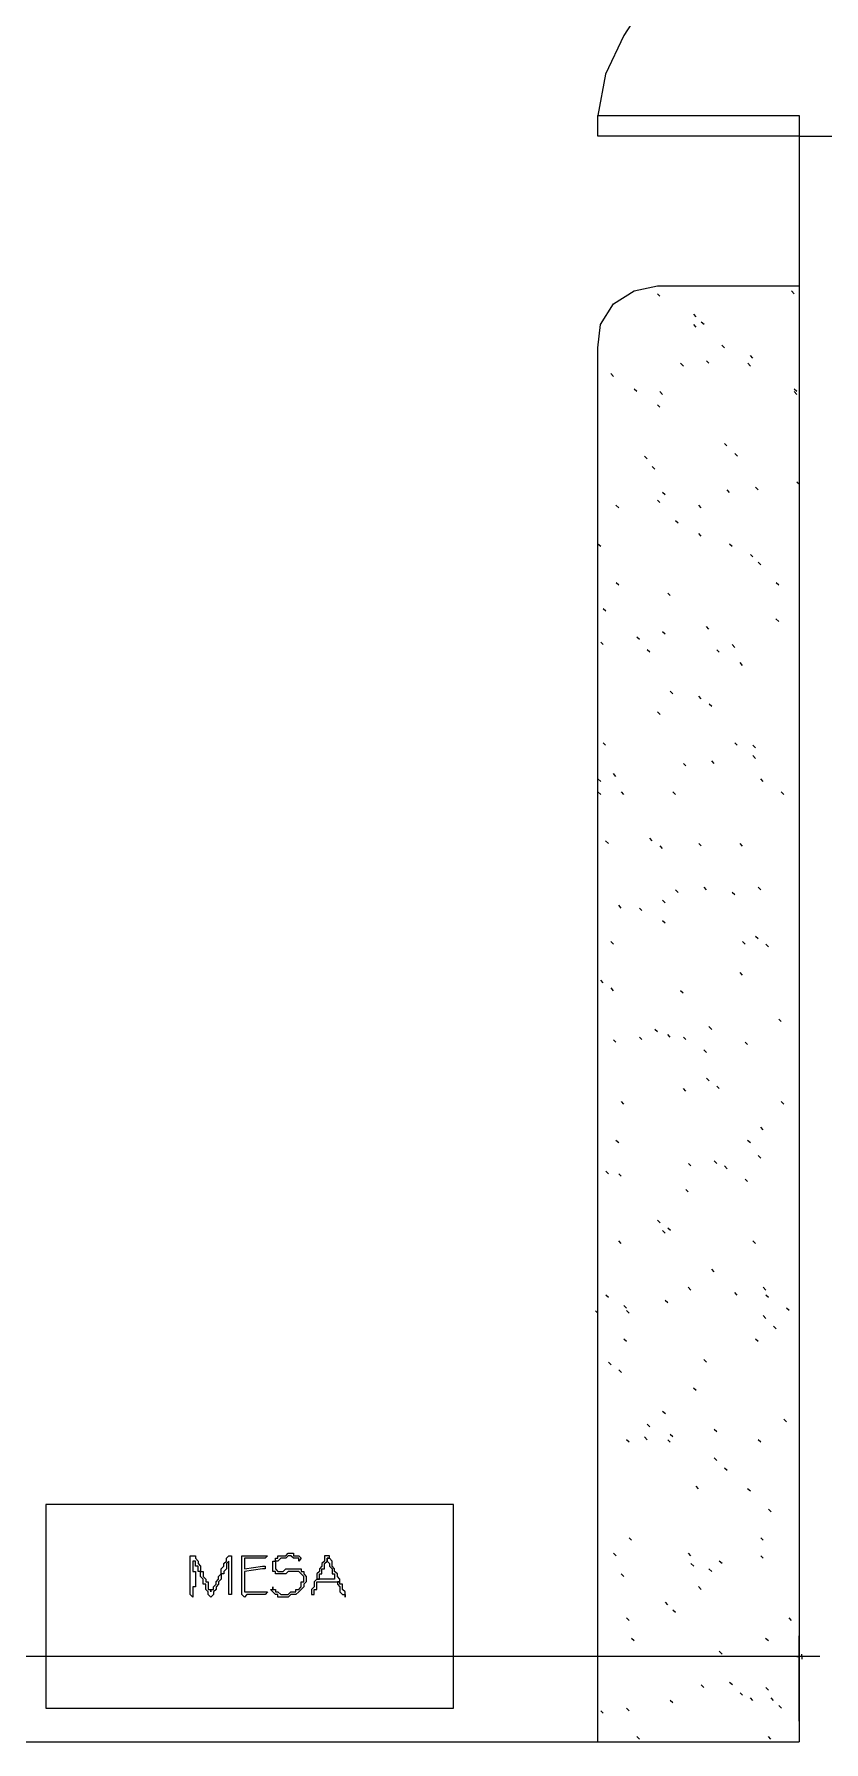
# Model space of a CAD drawing. Header units: millimetres. Extents: x -518.8 to -461.2, y 3.5 to 44.2.
# Drawn here: x -496.608 to -494.659, y 14.329 to 18.541 of the extents above; entities that cross this region are included whole.
import ezdxf

# ---------------------------------------------------------------- set-up
doc = ezdxf.new("R2010")
doc.units = ezdxf.units.MM
doc.header["$MEASUREMENT"] = 0
for name, color, linetype in [('10', 10, 'Continuous'), ('151', 151, 'Continuous'), ('16', 16, 'Continuous'), ('6', 6, 'Continuous'), ('MYSOLIDS', 7, 'Continuous')]:
    doc.layers.add(name, color=color, linetype=linetype)

msp = doc.modelspace()

# ---------------------------------------------------------------- linework, layer by layer
at = {"layer": '10'}
for points in [[(-494.7203, 18.2894), (-495.2166, 18.2894), (-495.2166, 18.3406), (-494.7203, 18.3406), (-494.7203, 18.2894)], [(-494.7203, 18.3406), (-494.7203, 14.3293)], [(-494.7203, 18.2894), (-494.5166, 18.2894)], [(-500.3346, 15.8578), (-500.3346, 14.3293), (-500.3346, 14.3293), (-494.7203, 14.3293)]]:
    msp.add_lwpolyline(points, dxfattribs=at)
at = {"layer": '151'}
for points in [[(-495.2166, 17.7676), (-495.2105, 17.8248), (-495.1782, 17.8759), (-495.1271, 17.9075), (-495.0699, 17.9203), (-495.0699, 17.9203), (-494.7203, 17.9203)], [(-495.0639, 17.8947), (-495.0699, 17.9007)], [(-494.7324, 17.9007), (-494.7391, 17.9075)], [(-494.9745, 17.8436), (-494.9805, 17.8503)], [(-494.9745, 17.818), (-494.9805, 17.8248)], [(-494.9549, 17.8248), (-494.9617, 17.8308)], [(-494.9045, 17.7676), (-494.9113, 17.7736)], [(-495.2166, 14.3293), (-495.2166, 17.7676)], [(-494.9429, 17.7293), (-494.9489, 17.7353)], [(-494.8346, 17.7421), (-494.8406, 17.7481)], [(-495.1782, 17.6969), (-495.185, 17.7037)], [(-495.006, 17.7225), (-495.0128, 17.7293)], [(-494.8406, 17.7225), (-494.8466, 17.7293)], [(-495.1211, 17.6594), (-495.1271, 17.6654)], [(-495.0572, 17.6526), (-495.0639, 17.6594)], [(-494.7263, 17.6594), (-494.7324, 17.6654)], [(-494.7263, 17.6526), (-494.7324, 17.6594)], [(-495.0639, 17.621), (-495.0699, 17.627)], [(-494.8985, 17.5255), (-494.9045, 17.5315)], [(-495.0955, 17.4939), (-495.1015, 17.5)], [(-494.8722, 17.5), (-494.879, 17.5067)], [(-495.076, 17.4684), (-495.0827, 17.4744)], [(-495.0511, 17.4045), (-495.0572, 17.4105)], [(-494.8918, 17.4105), (-494.8978, 17.4172)], [(-494.8218, 17.4172), (-494.8278, 17.4233)], [(-494.7196, 17.43), (-494.7263, 17.436)], [(-495.1654, 17.3729), (-495.1722, 17.3789)], [(-495.0639, 17.3857), (-495.0699, 17.3917)], [(-494.9617, 17.3729), (-494.9677, 17.3789)], [(-495.0188, 17.3345), (-495.0256, 17.3406)], [(-495.2098, 17.2774), (-495.2166, 17.2834)], [(-494.9617, 17.303), (-494.9677, 17.309)], [(-494.8857, 17.2774), (-494.8918, 17.2834)], [(-494.8346, 17.2518), (-494.8406, 17.2578)], [(-494.8151, 17.2323), (-494.8218, 17.2391)], [(-495.1654, 17.1819), (-495.1714, 17.1879)], [(-494.7707, 17.1819), (-494.7767, 17.1879)], [(-495.0384, 17.1563), (-495.0444, 17.1624)], [(-495.197, 17.118), (-495.2038, 17.124)], [(-495.0511, 17.0609), (-495.0572, 17.0669)], [(-494.9429, 17.0736), (-494.9489, 17.0797)], [(-494.7707, 17.0924), (-494.7775, 17.0992)], [(-495.2038, 17.0353), (-495.2098, 17.0413)], [(-495.1143, 17.0481), (-495.1211, 17.0541)], [(-495.0887, 17.0165), (-495.0955, 17.0225)], [(-494.9173, 17.0165), (-494.9233, 17.0225)], [(-494.879, 17.0285), (-494.8857, 17.0353)], [(-494.8602, 16.9842), (-494.8662, 16.9909)], [(-495.0316, 16.9142), (-495.0384, 16.9203)], [(-494.9617, 16.9015), (-494.9677, 16.9082)], [(-495.0632, 16.8631), (-495.0699, 16.8699)], [(-494.9361, 16.8827), (-494.9421, 16.8887)], [(-495.1978, 16.7872), (-495.2038, 16.7932)], [(-494.873, 16.7872), (-494.879, 16.7932)], [(-494.8278, 16.7804), (-494.8346, 16.7872)], [(-495, 16.736), (-495.006, 16.7421)], [(-494.9301, 16.7421), (-494.9361, 16.7488)], [(-494.8278, 16.7548), (-494.8346, 16.7616)], [(-495.2098, 16.6977), (-495.2166, 16.7045)], [(-495.1722, 16.7105), (-495.1782, 16.7172)], [(-494.809, 16.6977), (-494.8151, 16.7045)], [(-495.2098, 16.6661), (-495.2166, 16.6721)], [(-495.1527, 16.6661), (-495.1587, 16.6721)], [(-495.0256, 16.6661), (-495.0316, 16.6721)], [(-494.7579, 16.6661), (-494.7647, 16.6721)], [(-495.0827, 16.5511), (-495.0887, 16.5578)], [(-495.191, 16.5451), (-495.1978, 16.5511)], [(-495.0572, 16.5323), (-495.0632, 16.5391)], [(-494.9617, 16.5391), (-494.9677, 16.5451)], [(-494.8602, 16.5383), (-494.8662, 16.5451)], [(-495.0188, 16.424), (-495.0256, 16.4308)], [(-494.9489, 16.4308), (-494.9549, 16.4368)], [(-494.8151, 16.4308), (-494.8218, 16.4368)], [(-495.1594, 16.3857), (-495.1654, 16.3924)], [(-495.1083, 16.3797), (-495.1143, 16.3857)], [(-495.0511, 16.3985), (-495.0572, 16.4052)], [(-494.879, 16.418), (-494.8857, 16.424)], [(-495.0511, 16.3481), (-495.0572, 16.3541)], [(-495.1782, 16.2969), (-495.185, 16.303)], [(-494.8534, 16.2969), (-494.8602, 16.303)], [(-494.8218, 16.3097), (-494.8278, 16.3157)], [(-494.7963, 16.2902), (-494.8023, 16.2969)], [(-494.8602, 16.2203), (-494.8662, 16.227)], [(-495.2038, 16.2015), (-495.2098, 16.2075)], [(-495.1782, 16.1819), (-495.1842, 16.1887)], [(-495.0068, 16.1759), (-495.0128, 16.1819)], [(-494.9361, 16.0864), (-494.9429, 16.0932)], [(-494.7647, 16.106), (-494.7707, 16.112)], [(-495.1722, 16.0548), (-495.1782, 16.0609)], [(-495.1083, 16.0616), (-495.1143, 16.0676)], [(-495.0699, 16.0804), (-495.076, 16.0864)], [(-495.0384, 16.0676), (-495.0444, 16.0736)], [(-495, 16.0616), (-495.006, 16.0676)], [(-494.8474, 16.0488), (-494.8534, 16.0548)], [(-494.9489, 16.0293), (-494.9557, 16.036)], [(-494.9421, 15.9594), (-494.9489, 15.9661)], [(-495, 15.9338), (-495.006, 15.9406)], [(-494.9173, 15.9406), (-494.9233, 15.9466)], [(-495.1527, 15.9022), (-495.1587, 15.9082)], [(-494.7579, 15.9022), (-494.7647, 15.9082)], [(-494.809, 15.8383), (-494.8151, 15.8451)], [(-495.1654, 15.8067), (-495.1722, 15.8127)], [(-494.8406, 15.8067), (-494.8474, 15.8127)], [(-494.9872, 15.7496), (-494.9933, 15.7556)], [(-494.9233, 15.7556), (-494.9301, 15.7624)], [(-494.8151, 15.7684), (-494.8218, 15.7751)], [(-495.191, 15.73), (-495.197, 15.7368)], [(-495.1594, 15.724), (-495.1654, 15.73)], [(-494.8978, 15.7428), (-494.9045, 15.7496)], [(-494.8474, 15.7112), (-494.8534, 15.7172)], [(-494.994, 15.6857), (-495, 15.6917)], [(-495.0632, 15.609), (-495.0699, 15.6157)], [(-495.0511, 15.5842), (-495.0572, 15.5902)], [(-495.0376, 15.5902), (-495.0444, 15.5962)], [(-495.1594, 15.5586), (-495.1654, 15.5646)], [(-494.8278, 15.5586), (-494.8346, 15.5646)], [(-494.9301, 15.4887), (-494.9361, 15.4947)], [(-495.191, 15.4248), (-495.197, 15.4308)], [(-495.0444, 15.412), (-495.0511, 15.418)], [(-494.9872, 15.4436), (-494.994, 15.4503)], [(-494.873, 15.4308), (-494.879, 15.4375)], [(-494.8023, 15.4436), (-494.809, 15.4503)], [(-494.7963, 15.4248), (-494.8023, 15.4308)], [(-495.2166, 15.3864), (-495.2226, 15.3924)], [(-495.1466, 15.3992), (-495.1527, 15.4052)], [(-495.1399, 15.3864), (-495.1466, 15.3932)], [(-494.8023, 15.3736), (-494.809, 15.3804)], [(-494.7451, 15.3932), (-494.7519, 15.3992)], [(-494.7767, 15.3481), (-494.7835, 15.3548)], [(-495.1466, 15.3165), (-495.1527, 15.3225)], [(-494.8218, 15.3165), (-494.8278, 15.3225)], [(-495.1842, 15.2594), (-495.191, 15.2654)], [(-495.1587, 15.2398), (-495.1654, 15.2466)], [(-494.9489, 15.2654), (-494.9557, 15.2721)], [(-494.9745, 15.1954), (-494.9812, 15.2015)], [(-495.0504, 15.1383), (-495.0572, 15.1443)], [(-494.7519, 15.1188), (-494.7579, 15.1255)], [(-495.0955, 15.0744), (-495.1015, 15.0812)], [(-495.0887, 15.106), (-495.0955, 15.1127)], [(-495.0316, 15.0812), (-495.0384, 15.0872)], [(-494.9233, 15.0939), (-494.9301, 15.1)], [(-495.1399, 15.0684), (-495.1466, 15.0744)], [(-495.0384, 15.0684), (-495.0444, 15.0744)], [(-494.8151, 15.0684), (-494.8218, 15.0744)], [(-494.9233, 15.0233), (-494.9301, 15.03)], [(-494.8978, 14.9985), (-494.9045, 15.0045)], [(-494.9684, 14.9533), (-494.9745, 14.9601)], [(-494.8406, 14.9473), (-494.8474, 14.9533)], [(-495.573, 14.4127), (-495.573, 14.915), (-496.579, 14.915), (-496.579, 14.4127), (-495.573, 14.4127)], [(-494.7895, 14.8962), (-494.7963, 14.903)], [(-495.1339, 14.8263), (-495.1399, 14.8323)], [(-494.809, 14.8263), (-494.8151, 14.8323)], [(-495.1714, 14.7879), (-495.1782, 14.7947)], [(-494.9872, 14.7879), (-494.9933, 14.7947)], [(-494.809, 14.7819), (-494.8151, 14.7879)], [(-495.1527, 14.7368), (-495.1594, 14.7436)], [(-494.9805, 14.7624), (-494.9872, 14.7691)], [(-494.9361, 14.7496), (-494.9429, 14.7563)], [(-494.9105, 14.7691), (-494.9173, 14.7751)], [(-494.9617, 14.7052), (-494.9684, 14.712)], [(-495.0444, 14.6669), (-495.0504, 14.6736)], [(-495.1399, 14.6285), (-495.1466, 14.6353)], [(-495.0256, 14.6481), (-495.0316, 14.6541)], [(-494.7391, 14.6285), (-494.7451, 14.6353)], [(-495.1271, 14.5782), (-495.1339, 14.5842)], [(-494.7963, 14.5782), (-494.803, 14.5842)], [(-494.9105, 14.5458), (-494.9173, 14.5526)], [(-494.9557, 14.4631), (-494.9617, 14.4699)], [(-494.885, 14.4699), (-494.8918, 14.4759)], [(-494.8602, 14.4443), (-494.8662, 14.4503)], [(-494.7963, 14.4571), (-494.8023, 14.4631)], [(-495.2038, 14.4), (-495.2098, 14.406)], [(-495.1399, 14.406), (-495.1466, 14.4127)], [(-495.0316, 14.4255), (-495.0384, 14.4315)], [(-494.8346, 14.4315), (-494.8406, 14.4375)], [(-494.7835, 14.4315), (-494.7895, 14.4375)], [(-494.7639, 14.4127), (-494.7707, 14.4188)], [(-495.1143, 14.336), (-495.1211, 14.3421)], [(-494.7902, 14.336), (-494.7963, 14.3421)]]:
    msp.add_lwpolyline(points, dxfattribs=at)
at = {"layer": '16'}
for points in [[(-494.7203, 14.3804), (-494.7203, 14.5909)], [(-494.6692, 14.5398), (-500.3797, 14.5398)], [(-494.7263, 14.5398), (-494.7203, 14.5398), (-494.7263, 14.5398)], [(-494.7203, 14.5398), (-494.7203, 14.5458)], [(-494.7203, 14.533), (-494.7203, 14.5398)], [(-494.7136, 14.5398), (-494.7136, 14.5398), (-494.7136, 14.5398), (-494.7136, 14.5458)], [(-494.7136, 14.5398), (-494.7136, 14.5398), (-494.7136, 14.5398), (-494.7136, 14.533)]]:
    msp.add_lwpolyline(points, dxfattribs=at)
at = {"layer": '6'}
msp.add_lwpolyline([(-494.7203, 18.7924), (-494.8218, 18.7797), (-494.9241, 18.7473), (-495.0128, 18.6969), (-495.0955, 18.627), (-495.1527, 18.5375), (-495.1978, 18.4421), (-495.2166, 18.3406)], dxfattribs=at)
at = {"layer": 'MYSOLIDS'}
for points in [[(-496.2158, 14.7751), (-496.2158, 14.7691), (-496.2158, 14.7624), (-496.2158, 14.7624), (-496.2158, 14.7563), (-496.2158, 14.7496), (-496.2098, 14.7496), (-496.2098, 14.7436), (-496.2098, 14.7368), (-496.2098, 14.7368), (-496.2098, 14.7308), (-496.2098, 14.7308), (-496.2098, 14.724), (-496.2098, 14.718), (-496.2098, 14.7112), (-496.2158, 14.7112), (-496.2158, 14.7052), (-496.2158, 14.6992), (-496.2158, 14.6992), (-496.2158, 14.6924), (-496.2158, 14.6924), (-496.2158, 14.6924), (-496.2158, 14.6864), (-496.2158, 14.6864), (-496.2226, 14.6924), (-496.2226, 14.6924), (-496.2226, 14.6924), (-496.2226, 14.6924), (-496.2226, 14.6992), (-496.2226, 14.6992), (-496.2226, 14.6992), (-496.2226, 14.7052), (-496.2226, 14.7112), (-496.2226, 14.7112), (-496.2226, 14.718), (-496.2226, 14.724), (-496.2226, 14.7308), (-496.2226, 14.7368), (-496.2226, 14.7368), (-496.2226, 14.7436), (-496.2226, 14.7496), (-496.2226, 14.7563), (-496.2226, 14.7563), (-496.2226, 14.7624), (-496.2226, 14.7691), (-496.2226, 14.7691), (-496.2226, 14.7751), (-496.2226, 14.7819), (-496.2226, 14.7819), (-496.2226, 14.7819), (-496.2226, 14.7819), (-496.2226, 14.7879), (-496.2226, 14.7879), (-496.2158, 14.7879), (-496.2158, 14.7879), (-496.2158, 14.7879), (-496.2098, 14.7879), (-496.2098, 14.7819), (-496.203, 14.7751), (-496.203, 14.7751), (-496.203, 14.7691), (-496.203, 14.7691), (-496.197, 14.7624), (-496.197, 14.7624), (-496.197, 14.7563), (-496.197, 14.7496), (-496.1902, 14.7496), (-496.1902, 14.7436), (-496.1902, 14.7368), (-496.1842, 14.7308), (-496.1842, 14.7308), (-496.1842, 14.724), (-496.1782, 14.724), (-496.1782, 14.718), (-496.1782, 14.7112), (-496.1782, 14.7052), (-496.1714, 14.7052), (-496.1714, 14.6992), (-496.1714, 14.6992), (-496.1714, 14.6992), (-496.1714, 14.7052), (-496.1654, 14.7052), (-496.1654, 14.7112), (-496.1654, 14.7112), (-496.1587, 14.718), (-496.1587, 14.724), (-496.1587, 14.724), (-496.1527, 14.7308), (-496.1527, 14.7368), (-496.1527, 14.7368), (-496.1459, 14.7436), (-496.1459, 14.7496), (-496.1459, 14.7563), (-496.1399, 14.7624), (-496.1399, 14.7624), (-496.1399, 14.7691), (-496.1331, 14.7751), (-496.1331, 14.7751), (-496.1331, 14.7819), (-496.1331, 14.7819), (-496.1271, 14.7879), (-496.1271, 14.7879), (-496.1271, 14.7879), (-496.1271, 14.7879), (-496.1203, 14.7879), (-496.1203, 14.7879), (-496.1203, 14.7879), (-496.1203, 14.7879), (-496.1203, 14.6924), (-496.1203, 14.6924), (-496.1203, 14.6924), (-496.1271, 14.6924), (-496.1271, 14.6924), (-496.1271, 14.6924), (-496.1271, 14.6924), (-496.1271, 14.6924), (-496.1271, 14.6924), (-496.1271, 14.7751), (-496.1331, 14.7691), (-496.1331, 14.7624), (-496.1331, 14.7563), (-496.1399, 14.7496), (-496.1399, 14.7436), (-496.1459, 14.7436), (-496.1459, 14.7368), (-496.1459, 14.7308), (-496.1527, 14.724), (-496.1527, 14.724), (-496.1527, 14.718), (-496.1527, 14.718), (-496.1587, 14.7112), (-496.1587, 14.7112), (-496.1587, 14.7052), (-496.1587, 14.7052), (-496.1587, 14.7052), (-496.1654, 14.6992), (-496.1654, 14.6924), (-496.1714, 14.6864), (-496.1714, 14.6864), (-496.1714, 14.6864), (-496.1782, 14.6924), (-496.1782, 14.6924), (-496.1782, 14.6924), (-496.1782, 14.6992), (-496.1782, 14.6992), (-496.1782, 14.6992), (-496.1842, 14.7052), (-496.1842, 14.7112), (-496.1842, 14.718), (-496.1902, 14.718), (-496.1902, 14.724), (-496.1902, 14.7308), (-496.197, 14.7368), (-496.197, 14.7368), (-496.197, 14.7436), (-496.197, 14.7496), (-496.203, 14.7496), (-496.203, 14.7563), (-496.203, 14.7624), (-496.2098, 14.7624), (-496.2098, 14.7691), (-496.2098, 14.7691), (-496.2098, 14.7751), (-496.2158, 14.7751), (-496.2158, 14.7751), (-496.2158, 14.7751), (-496.2158, 14.7751)], [(-496.0887, 14.7563), (-496.0444, 14.7624), (-496.0376, 14.7624), (-496.0376, 14.7624), (-496.0376, 14.7624), (-496.0376, 14.7563), (-496.0376, 14.7563), (-496.0376, 14.7563), (-496.0376, 14.7563), (-496.0444, 14.7563), (-496.0444, 14.7563), (-496.0887, 14.7496), (-496.0887, 14.7496), (-496.0887, 14.7496), (-496.0887, 14.7436), (-496.0887, 14.7436), (-496.0887, 14.7436), (-496.0887, 14.7368), (-496.0887, 14.7308), (-496.0887, 14.724), (-496.0887, 14.724), (-496.0887, 14.718), (-496.0887, 14.718), (-496.0887, 14.7112), (-496.0887, 14.7052), (-496.0887, 14.7052), (-496.0887, 14.6992), (-496.0887, 14.6992), (-496.0827, 14.6992), (-496.076, 14.6992), (-496.076, 14.6992), (-496.0699, 14.6992), (-496.0632, 14.6992), (-496.0632, 14.6992), (-496.0572, 14.6992), (-496.0572, 14.6992), (-496.0504, 14.6992), (-496.0444, 14.6992), (-496.0376, 14.6992), (-496.0376, 14.6992), (-496.0316, 14.6992), (-496.0316, 14.6992), (-496.0316, 14.6992), (-496.0316, 14.6992), (-496.0376, 14.6924), (-496.0376, 14.6924), (-496.0444, 14.6924), (-496.0504, 14.6924), (-496.0504, 14.6924), (-496.0572, 14.6924), (-496.0632, 14.6924), (-496.0632, 14.6924), (-496.0699, 14.6924), (-496.076, 14.6924), (-496.0827, 14.6924), (-496.0827, 14.6924), (-496.0827, 14.6924), (-496.0887, 14.6864), (-496.0887, 14.6864), (-496.0948, 14.6924), (-496.0948, 14.6924), (-496.0948, 14.6924), (-496.0948, 14.6924), (-496.0948, 14.6992), (-496.0948, 14.6992), (-496.0948, 14.7052), (-496.0948, 14.7112), (-496.0948, 14.7112), (-496.0948, 14.718), (-496.0948, 14.724), (-496.0948, 14.7308), (-496.0948, 14.7308), (-496.0948, 14.7368), (-496.0948, 14.7436), (-496.0948, 14.7436), (-496.0948, 14.7496), (-496.0948, 14.7563), (-496.0948, 14.7563), (-496.0948, 14.7624), (-496.0948, 14.7691), (-496.0948, 14.7751), (-496.0948, 14.7751), (-496.0948, 14.7819), (-496.0948, 14.7819), (-496.0948, 14.7819), (-496.0948, 14.7879), (-496.0948, 14.7879), (-496.0887, 14.7879), (-496.0887, 14.7879), (-496.0827, 14.7879), (-496.0827, 14.7879), (-496.076, 14.7879), (-496.076, 14.7879), (-496.0699, 14.7879), (-496.0632, 14.7879), (-496.0632, 14.7879), (-496.0572, 14.7879), (-496.0504, 14.7879), (-496.0504, 14.7879), (-496.0444, 14.7879), (-496.0376, 14.7879), (-496.0376, 14.7879), (-496.0376, 14.7879), (-496.0316, 14.7879), (-496.0316, 14.7879), (-496.0316, 14.7879), (-496.0316, 14.7879), (-496.0316, 14.7879), (-496.0376, 14.7819), (-496.0376, 14.7819), (-496.0444, 14.7819), (-496.0444, 14.7819), (-496.0504, 14.7819), (-496.0632, 14.7819), (-496.0632, 14.7819), (-496.0699, 14.7819), (-496.076, 14.7819), (-496.0827, 14.7819), (-496.0827, 14.7819), (-496.0887, 14.7819), (-496.0887, 14.7751), (-496.0887, 14.7691), (-496.0887, 14.7691), (-496.0887, 14.7624), (-496.0887, 14.7624), (-496.0887, 14.7563), (-496.0887, 14.7563), (-496.0887, 14.7563), (-496.0887, 14.7563)], [(-495.9549, 14.7751), (-495.9549, 14.7751), (-495.9549, 14.7751), (-495.9549, 14.7819), (-495.9549, 14.7819), (-495.9617, 14.7819), (-495.9677, 14.7819), (-495.9677, 14.7819), (-495.9745, 14.7879), (-495.9745, 14.7879), (-495.9805, 14.7879), (-495.9865, 14.7819), (-495.9933, 14.7819), (-495.9933, 14.7819), (-495.9993, 14.7819), (-495.9993, 14.7819), (-496.006, 14.7751), (-496.0121, 14.7751), (-496.0121, 14.7691), (-496.0121, 14.7624), (-496.0121, 14.7624), (-496.0121, 14.7563), (-496.0121, 14.7563), (-496.006, 14.7496), (-495.9993, 14.7496), (-495.9993, 14.7496), (-495.9993, 14.7496), (-495.9933, 14.7496), (-495.9865, 14.7563), (-495.9805, 14.7563), (-495.9805, 14.7563), (-495.9745, 14.7563), (-495.9677, 14.7563), (-495.9677, 14.7563), (-495.9617, 14.7563), (-495.9549, 14.7563), (-495.9549, 14.7563), (-495.9489, 14.7563), (-495.9489, 14.7496), (-495.9421, 14.7496), (-495.9421, 14.7496), (-495.9421, 14.7436), (-495.9361, 14.7368), (-495.9361, 14.7308), (-495.9361, 14.7308), (-495.9361, 14.724), (-495.9361, 14.724), (-495.9421, 14.718), (-495.9421, 14.7112), (-495.9421, 14.7112), (-495.9489, 14.7052), (-495.9489, 14.7052), (-495.9549, 14.6992), (-495.9549, 14.6992), (-495.9549, 14.6992), (-495.9617, 14.6924), (-495.9617, 14.6924), (-495.9677, 14.6924), (-495.9745, 14.6924), (-495.9805, 14.6864), (-495.9805, 14.6864), (-495.9865, 14.6864), (-495.9933, 14.6864), (-495.9933, 14.6864), (-495.9993, 14.6864), (-496.006, 14.6864), (-496.006, 14.6924), (-496.0121, 14.6924), (-496.0121, 14.6924), (-496.0188, 14.6992), (-496.0188, 14.6992), (-496.0248, 14.7052), (-496.0248, 14.7052), (-496.0188, 14.7052), (-496.0188, 14.7052), (-496.0188, 14.7112), (-496.0188, 14.7112), (-496.0188, 14.7052), (-496.0188, 14.7052), (-496.0121, 14.7052), (-496.0121, 14.7052), (-496.0121, 14.6992), (-496.006, 14.6992), (-496.006, 14.6992), (-495.9993, 14.6924), (-495.9993, 14.6924), (-495.9933, 14.6924), (-495.9865, 14.6924), (-495.9805, 14.6924), (-495.9805, 14.6924), (-495.9745, 14.6992), (-495.9677, 14.6992), (-495.9677, 14.6992), (-495.9617, 14.6992), (-495.9617, 14.7052), (-495.9617, 14.7052), (-495.9549, 14.7052), (-495.9489, 14.7112), (-495.9489, 14.718), (-495.9489, 14.718), (-495.9489, 14.724), (-495.9421, 14.724), (-495.9421, 14.7308), (-495.9421, 14.7368), (-495.9489, 14.7436), (-495.9489, 14.7436), (-495.9489, 14.7436), (-495.9549, 14.7496), (-495.9549, 14.7496), (-495.9617, 14.7496), (-495.9617, 14.7496), (-495.9677, 14.7496), (-495.9745, 14.7496), (-495.9745, 14.7496), (-495.9805, 14.7496), (-495.9865, 14.7436), (-495.9933, 14.7436), (-495.9933, 14.7436), (-495.9993, 14.7436), (-496.006, 14.7436), (-496.0121, 14.7436), (-496.0121, 14.7496), (-496.0121, 14.7496), (-496.0188, 14.7496), (-496.0188, 14.7563), (-496.0188, 14.7624), (-496.0188, 14.7624), (-496.0188, 14.7691), (-496.0188, 14.7691), (-496.0188, 14.7751), (-496.0121, 14.7751), (-496.0121, 14.7819), (-496.006, 14.7819), (-496.006, 14.7879), (-495.9993, 14.7879), (-495.9933, 14.7879), (-495.9933, 14.7879), (-495.9865, 14.7879), (-495.9805, 14.7947), (-495.9745, 14.7947), (-495.9745, 14.7947), (-495.9677, 14.7947), (-495.9677, 14.7879), (-495.9617, 14.7879), (-495.9617, 14.7879), (-495.9549, 14.7879), (-495.9489, 14.7819), (-495.9489, 14.7819), (-495.9549, 14.7751), (-495.9549, 14.7751), (-495.9549, 14.7751), (-495.9549, 14.7751), (-495.9549, 14.7751), (-495.9549, 14.7751), (-495.9549, 14.7751)], [(-495.885, 14.7879), (-495.885, 14.7879), (-495.885, 14.7879), (-495.885, 14.7879), (-495.891, 14.7879), (-495.891, 14.7819), (-495.891, 14.7751), (-495.8978, 14.7691), (-495.8978, 14.7624), (-495.9038, 14.7563), (-495.9038, 14.7496), (-495.9038, 14.7496), (-495.9038, 14.7496), (-495.9105, 14.7436), (-495.9105, 14.7368), (-495.9105, 14.7308), (-495.9105, 14.7308), (-495.9038, 14.7308), (-495.9038, 14.7308), (-495.9038, 14.7368), (-495.9038, 14.7436), (-495.8978, 14.7436), (-495.8978, 14.7496), (-495.8978, 14.7496), (-495.8978, 14.7563), (-495.891, 14.7563), (-495.891, 14.7624), (-495.891, 14.7691), (-495.891, 14.7691), (-495.885, 14.7751), (-495.885, 14.7819), (-495.879, 14.7819), (-495.879, 14.7879), (-495.885, 14.7879), (-495.885, 14.7879), (-495.885, 14.7879)], [(-495.879, 14.7819), (-495.885, 14.7819), (-495.885, 14.7751), (-495.885, 14.7751), (-495.879, 14.7691), (-495.879, 14.7624), (-495.879, 14.7624), (-495.8722, 14.7563), (-495.8722, 14.7563), (-495.8722, 14.7496), (-495.8722, 14.7436), (-495.8662, 14.7436), (-495.8662, 14.7368), (-495.8662, 14.7308), (-495.9038, 14.7308), (-495.9105, 14.7308), (-495.9166, 14.724), (-495.9166, 14.718), (-495.9166, 14.718), (-495.9166, 14.7112), (-495.9166, 14.7112), (-495.9233, 14.7052), (-495.9233, 14.6992), (-495.9233, 14.6924), (-495.9233, 14.6924), (-495.9233, 14.6924), (-495.9233, 14.6924), (-495.9233, 14.6924), (-495.9166, 14.6924), (-495.9166, 14.6992), (-495.9166, 14.7052), (-495.9105, 14.7052), (-495.9105, 14.7112), (-495.9105, 14.7112), (-495.9105, 14.718), (-495.9105, 14.724), (-495.8594, 14.724), (-495.8534, 14.724), (-495.8534, 14.7308), (-495.8594, 14.7368), (-495.8594, 14.7368), (-495.8594, 14.7436), (-495.8662, 14.7496), (-495.8662, 14.7496), (-495.8662, 14.7563), (-495.8662, 14.7563), (-495.8722, 14.7624), (-495.8722, 14.7624), (-495.8722, 14.7691), (-495.8722, 14.7691), (-495.8722, 14.7751), (-495.879, 14.7819), (-495.879, 14.7819), (-495.879, 14.7819)], [(-495.8534, 14.724), (-495.8594, 14.724), (-495.8594, 14.724), (-495.8594, 14.718), (-495.8594, 14.718), (-495.8534, 14.7112), (-495.8534, 14.7052), (-495.8534, 14.6992), (-495.8466, 14.6924), (-495.8466, 14.6924), (-495.8406, 14.6924), (-495.8406, 14.6864), (-495.8406, 14.6924), (-495.8406, 14.6924), (-495.8406, 14.6992), (-495.8406, 14.6992), (-495.8466, 14.7052), (-495.8466, 14.7112), (-495.8466, 14.718), (-495.8534, 14.718), (-495.8534, 14.724), (-495.8534, 14.724)]]:
    msp.add_lwpolyline(points, dxfattribs=at)

doc.saveas('drawing.dxf')
